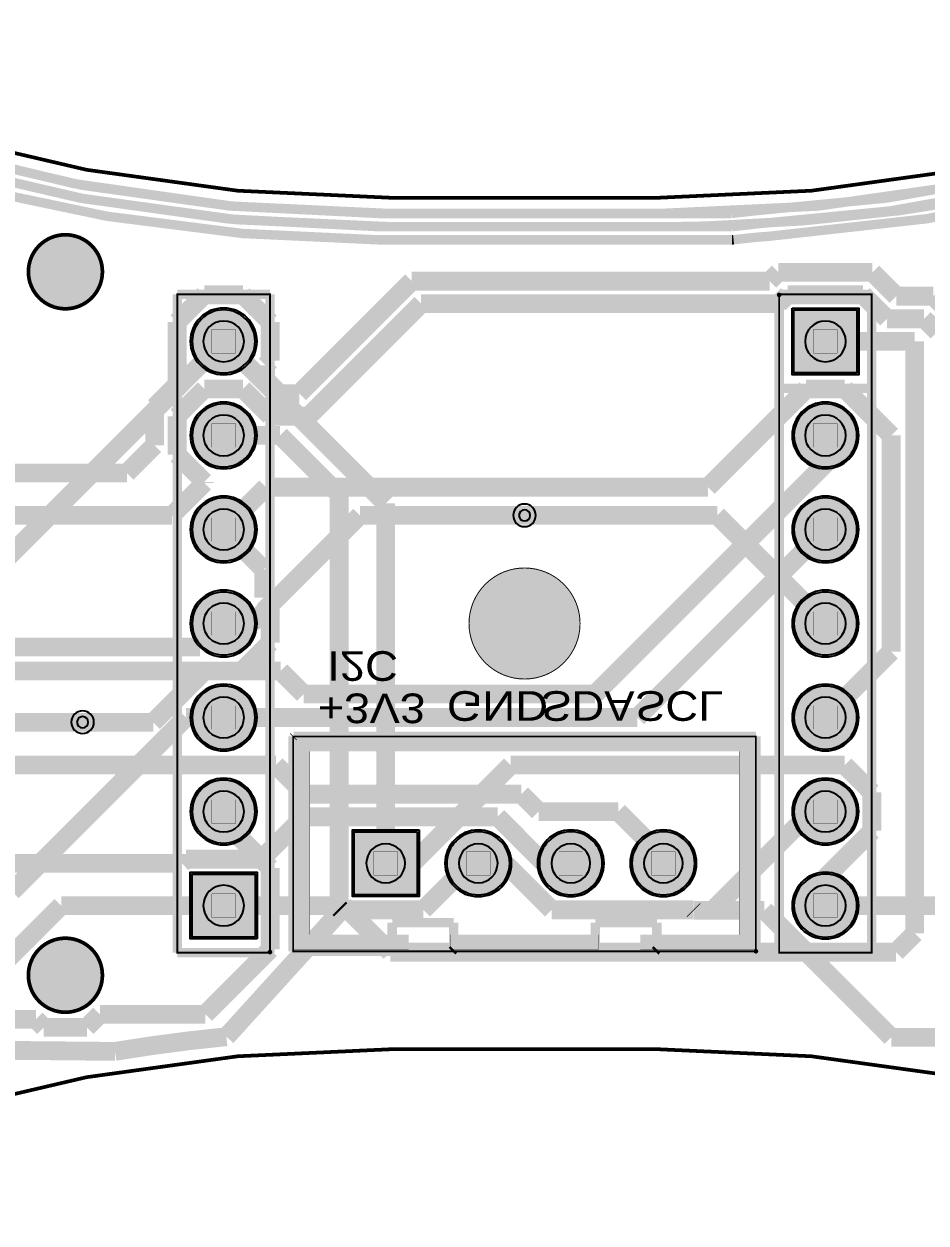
# Model space of a CAD drawing. Header units: millimetres. Extents: x -49.3 to 49.3, y -18 to 21.4.
# Drawn here: x -13.52 to 10.85, y -16.19 to 16.19 of the extents above; entities that cross this region are included whole.
import ezdxf
from ezdxf.enums import TextEntityAlignment as Align

# ---------------------------------------------------------------- set-up
doc = ezdxf.new("R2010")
doc.units = ezdxf.units.MM
doc.header["$MEASUREMENT"] = 0
for name, color, linetype, true_color in [('Board-Outline-Layer', 7, 'Continuous', 0xff00ff), ('Bottom-Layer', 7, 'Continuous', 0x0000ff), ('Bottom-Paste-Mask-Layer', 7, 'Continuous', 0x800000), ('Bottom-Silkscreen-Layer', 7, 'Continuous', 0x66cc33), ('Bottom-Solder-Mask-Layer', 7, 'Continuous', 0xaa00ff), ('Component-Marking-Layer', 7, 'Continuous', 0x66ffcc), ('Component-Shape-Layer', 7, 'Continuous', 0x00cccc), ('Document-Layer', 7, 'Continuous', 0xffffff), ('Hole-Layer', 7, 'Continuous', 0x222222), ('Multi-Layer', 7, 'Continuous', 0xc0c0c0), ('Pin-Soldering-Layer', 7, 'Continuous', 0xcc9999), ('Top-Layer', 7, 'Continuous', 0xff0000), ('Top-Paste-Mask-Layer', 7, 'Continuous', 0x808080), ('Top-Silkscreen-Layer', 7, 'Continuous', 0xffcc00), ('Top-Solder-Mask-Layer', 7, 'Continuous', 0x800080)]:
    doc.layers.add(name, color=color, linetype=linetype, true_color=true_color)
doc.styles.get("Standard").update_dxf_attribs({"font": 'arial.ttf'})

msp = doc.modelspace()

# ---------------------------------------------------------------- hatches: boundary and pattern name
at = {"layer": 'Bottom-Layer'}
for points in [[(-8.978, 7.62, 1), (-7.278, 7.62, 1)], [(7.278, 8.47), (8.978, 8.47), (8.978, 6.77), (7.278, 6.77)], [(-8.978, 5.08, 1), (-7.278, 5.08, 1)], [(7.278, 5.08, 1), (8.978, 5.08, 1)], [(-8.978, 2.54, 1), (-7.278, 2.54, 1)], [(7.278, 2.54, 1), (8.978, 2.54, 1)], [(-8.978, 0, 1), (-7.278, 0, 1)], [(7.278, 0, 1), (8.978, 0, 1)], [(-8.978, -2.54, 1), (-7.278, -2.54, 1)], [(7.278, -2.54, 1), (8.978, -2.54, 1)], [(-8.978, -5.08, 1), (-7.278, -5.08, 1)], [(7.278, -5.08, 1), (8.978, -5.08, 1)], [(-2.9, -5.627), (-2.9, -7.327), (-4.6, -7.327), (-4.6, -5.627)], [(-2.1, -6.477, 1), (-0.4, -6.477, 1)], [(0.4, -6.477, 1), (2.1, -6.477, 1)], [(2.9, -6.477, 1), (4.6, -6.477, 1)], [(-7.278, -8.47), (-8.978, -8.47), (-8.978, -6.77), (-7.278, -6.77)], [(7.278, -7.62, 1), (8.978, -7.62, 1)]]:
    msp.add_hatch(color=256, dxfattribs=at).paths.add_polyline_path(points)
at = {"layer": 'Bottom-Paste-Mask-Layer'}
for points in [[(-8.978, 7.62, 1), (-7.278, 7.62, 1)], [(7.278, 8.47), (8.978, 8.47), (8.978, 6.77), (7.278, 6.77)], [(-8.978, 5.08, 1), (-7.278, 5.08, 1)], [(7.278, 5.08, 1), (8.978, 5.08, 1)], [(-8.978, 2.54, 1), (-7.278, 2.54, 1)], [(7.278, 2.54, 1), (8.978, 2.54, 1)], [(-8.978, 0, 1), (-7.278, 0, 1)], [(7.278, 0, 1), (8.978, 0, 1)], [(-8.978, -2.54, 1), (-7.278, -2.54, 1)], [(7.278, -2.54, 1), (8.978, -2.54, 1)], [(-8.978, -5.08, 1), (-7.278, -5.08, 1)], [(7.278, -5.08, 1), (8.978, -5.08, 1)], [(-2.9, -5.627), (-2.9, -7.327), (-4.6, -7.327), (-4.6, -5.627)], [(-2.1, -6.477, 1), (-0.4, -6.477, 1)], [(0.4, -6.477, 1), (2.1, -6.477, 1)], [(2.9, -6.477, 1), (4.6, -6.477, 1)], [(-7.278, -8.47), (-8.978, -8.47), (-8.978, -6.77), (-7.278, -6.77)], [(7.278, -7.62, 1), (8.978, -7.62, 1)]]:
    msp.add_hatch(color=256, dxfattribs=at).paths.add_polyline_path(points)
at = {"layer": 'Bottom-Solder-Mask-Layer'}
for points in [[(-9.029, 7.62, 1), (-7.227, 7.62, 1)], [(7.227, 8.521), (9.029, 8.521), (9.029, 6.719), (7.227, 6.719)], [(-9.029, 5.08, 1), (-7.227, 5.08, 1)], [(7.227, 5.08, 1), (9.029, 5.08, 1)], [(-9.029, 2.54, 1), (-7.227, 2.54, 1)], [(7.227, 2.54, 1), (9.029, 2.54, 1)], [(-9.029, 0, 1), (-7.227, 0, 1)], [(7.227, 0, 1), (9.029, 0, 1)], [(-9.029, -2.54, 1), (-7.227, -2.54, 1)], [(7.227, -2.54, 1), (9.029, -2.54, 1)], [(-9.029, -5.08, 1), (-7.227, -5.08, 1)], [(7.227, -5.08, 1), (9.029, -5.08, 1)], [(-2.85, -5.577), (-2.85, -7.377), (-4.65, -7.377), (-4.65, -5.577)], [(-2.15, -6.477, 1), (-0.35, -6.477, 1)], [(0.35, -6.477, 1), (2.15, -6.477, 1)], [(2.85, -6.477, 1), (4.65, -6.477, 1)], [(-7.227, -8.521), (-9.029, -8.521), (-9.029, -6.719), (-7.227, -6.719)], [(7.227, -7.62, 1), (9.029, -7.62, 1)]]:
    msp.add_hatch(color=256, dxfattribs=at).paths.add_polyline_path(points)
at = {"layer": 'Component-Marking-Layer'}
for points in [[(6.818, 8.875, 1), (6.938, 8.875, 1)], [(6.818, 8.875, 1), (6.938, 8.875, 1)], [(-6.938, -8.875, 1), (-6.818, -8.875, 1)], [(-6.938, -8.875, 1), (-6.818, -8.875, 1)], [(6.19, -8.852, 1), (6.31, -8.852, 1)], [(6.19, -8.852, 1), (6.31, -8.852, 1)]]:
    msp.add_hatch(color=256, dxfattribs=at).paths.add_polyline_path(points)
at = {"layer": 'Document-Layer'}
for points in [[(6.25, -8.803), (3.129, -8.803), (3.129, -8.403), (5.8, -8.403), (5.8, -3.453), (-5.8, -3.453), (-5.8, -8.403), (-3.131, -8.403), (-3.131, -8.803), (-6.25, -8.803), (-6.25, -3.053), (6.25, -3.053)], [(6.25, -8.803), (3.129, -8.803), (3.129, -8.403), (5.8, -8.403), (5.8, -3.453), (-5.8, -3.453), (-5.8, -8.403), (-3.131, -8.403), (-3.131, -8.803), (-6.25, -8.803), (-6.25, -3.053), (6.25, -3.053)], [(-2, -8.803), (-2, -8.403), (2, -8.403), (2, -8.803)], [(-2, -8.803), (-2, -8.403), (2, -8.403), (2, -8.803)]]:
    msp.add_hatch(color=256, dxfattribs=at).paths.add_polyline_path(points)
at = {"layer": 'Hole-Layer'}
for points in [[(-8.678, 7.62, 1), (-7.578, 7.62, 1)], [(7.578, 7.62, 1), (8.678, 7.62, 1)], [(-8.678, 5.08, 1), (-7.578, 5.08, 1)], [(7.578, 5.08, 1), (8.678, 5.08, 1)], [(-8.678, 2.54, 1), (-7.578, 2.54, 1)], [(7.578, 2.54, 1), (8.678, 2.54, 1)], [(-8.678, 0, 1), (-7.578, 0, 1)], [(7.578, 0, 1), (8.678, 0, 1)], [(-8.678, -2.54, 1), (-7.578, -2.54, 1)], [(7.578, -2.54, 1), (8.678, -2.54, 1)], [(-8.678, -5.08, 1), (-7.578, -5.08, 1)], [(7.578, -5.08, 1), (8.678, -5.08, 1)], [(-4.275, -6.477, 1), (-3.225, -6.477, 1)], [(-1.775, -6.477, 1), (-0.725, -6.477, 1)], [(0.725, -6.477, 1), (1.775, -6.477, 1)], [(3.225, -6.477, 1), (4.275, -6.477, 1)], [(-8.678, -7.62, 1), (-7.578, -7.62, 1)], [(7.578, -7.62, 1), (8.678, -7.62, 1)]]:
    msp.add_hatch(color=256, dxfattribs=at).paths.add_polyline_path(points)
at = {"layer": 'Multi-Layer'}
for points in [[(-13.406, 9.5, 1), (-11.406, 9.5, 1)], [(-8.978, 7.62, 1), (-7.278, 7.62, 1)], [(-8.978, 7.62, 1), (-7.278, 7.62, 1)], [(-8.978, 7.62, 1), (-7.278, 7.62, 1)], [(7.278, 8.47), (8.978, 8.47), (8.978, 6.77), (7.278, 6.77)], [(7.278, 8.47), (8.978, 8.47), (8.978, 6.77), (7.278, 6.77)], [(7.278, 8.47), (8.978, 8.47), (8.978, 6.77), (7.278, 6.77)], [(-8.978, 5.08, 1), (-7.278, 5.08, 1)], [(-8.978, 5.08, 1), (-7.278, 5.08, 1)], [(-8.978, 5.08, 1), (-7.278, 5.08, 1)], [(7.278, 5.08, 1), (8.978, 5.08, 1)], [(7.278, 5.08, 1), (8.978, 5.08, 1)], [(7.278, 5.08, 1), (8.978, 5.08, 1)], [(-8.978, 2.54, 1), (-7.278, 2.54, 1)], [(-8.978, 2.54, 1), (-7.278, 2.54, 1)], [(-8.978, 2.54, 1), (-7.278, 2.54, 1)], [(7.278, 2.54, 1), (8.978, 2.54, 1)], [(7.278, 2.54, 1), (8.978, 2.54, 1)], [(7.278, 2.54, 1), (8.978, 2.54, 1)], [(-1.5, 0, 1), (1.5, 0, 1)], [(-8.978, 0, 1), (-7.278, 0, 1)], [(-8.978, 0, 1), (-7.278, 0, 1)], [(-8.978, 0, 1), (-7.278, 0, 1)], [(7.278, 0, 1), (8.978, 0, 1)], [(7.278, 0, 1), (8.978, 0, 1)], [(7.278, 0, 1), (8.978, 0, 1)], [(-8.978, -2.54, 1), (-7.278, -2.54, 1)], [(-8.978, -2.54, 1), (-7.278, -2.54, 1)], [(-8.978, -2.54, 1), (-7.278, -2.54, 1)], [(7.278, -2.54, 1), (8.978, -2.54, 1)], [(7.278, -2.54, 1), (8.978, -2.54, 1)], [(7.278, -2.54, 1), (8.978, -2.54, 1)], [(-8.978, -5.08, 1), (-7.278, -5.08, 1)], [(-8.978, -5.08, 1), (-7.278, -5.08, 1)], [(-8.978, -5.08, 1), (-7.278, -5.08, 1)], [(7.278, -5.08, 1), (8.978, -5.08, 1)], [(7.278, -5.08, 1), (8.978, -5.08, 1)], [(7.278, -5.08, 1), (8.978, -5.08, 1)], [(-2.9, -5.627), (-2.9, -7.327), (-4.6, -7.327), (-4.6, -5.627)], [(-2.9, -5.627), (-2.9, -7.327), (-4.6, -7.327), (-4.6, -5.627)], [(-2.9, -5.627), (-2.9, -7.327), (-4.6, -7.327), (-4.6, -5.627)], [(-2.1, -6.477, 1), (-0.4, -6.477, 1)], [(-2.1, -6.477, 1), (-0.4, -6.477, 1)], [(-2.1, -6.477, 1), (-0.4, -6.477, 1)], [(0.4, -6.477, 1), (2.1, -6.477, 1)], [(0.4, -6.477, 1), (2.1, -6.477, 1)], [(0.4, -6.477, 1), (2.1, -6.477, 1)], [(2.9, -6.477, 1), (4.6, -6.477, 1)], [(2.9, -6.477, 1), (4.6, -6.477, 1)], [(2.9, -6.477, 1), (4.6, -6.477, 1)], [(-7.278, -8.47), (-8.978, -8.47), (-8.978, -6.77), (-7.278, -6.77)], [(-7.278, -8.47), (-8.978, -8.47), (-8.978, -6.77), (-7.278, -6.77)], [(-7.278, -8.47), (-8.978, -8.47), (-8.978, -6.77), (-7.278, -6.77)], [(7.278, -7.62, 1), (8.978, -7.62, 1)], [(7.278, -7.62, 1), (8.978, -7.62, 1)], [(7.278, -7.62, 1), (8.978, -7.62, 1)], [(-13.406, -9.5, 1), (-11.406, -9.5, 1)]]:
    msp.add_hatch(color=256, dxfattribs=at).paths.add_polyline_path(points)
at = {"layer": 'Pin-Soldering-Layer'}
for points in [[(-8.448, 7.3), (-8.448, 7.94), (-7.808, 7.94), (-7.808, 7.3)], [(-8.448, 7.3), (-8.448, 7.94), (-7.808, 7.94), (-7.808, 7.3)], [(8.448, 7.94), (8.448, 7.3), (7.808, 7.3), (7.808, 7.94)], [(8.448, 7.94), (8.448, 7.3), (7.808, 7.3), (7.808, 7.94)], [(-8.448, 4.76), (-8.448, 5.4), (-7.808, 5.4), (-7.808, 4.76)], [(-8.448, 4.76), (-8.448, 5.4), (-7.808, 5.4), (-7.808, 4.76)], [(8.448, 5.4), (8.448, 4.76), (7.808, 4.76), (7.808, 5.4)], [(8.448, 5.4), (8.448, 4.76), (7.808, 4.76), (7.808, 5.4)], [(-8.448, 2.22), (-8.448, 2.86), (-7.808, 2.86), (-7.808, 2.22)], [(-8.448, 2.22), (-8.448, 2.86), (-7.808, 2.86), (-7.808, 2.22)], [(8.448, 2.86), (8.448, 2.22), (7.808, 2.22), (7.808, 2.86)], [(8.448, 2.86), (8.448, 2.22), (7.808, 2.22), (7.808, 2.86)], [(-8.448, -0.32), (-8.448, 0.32), (-7.808, 0.32), (-7.808, -0.32)], [(-8.448, -0.32), (-8.448, 0.32), (-7.808, 0.32), (-7.808, -0.32)], [(8.448, 0.32), (8.448, -0.32), (7.808, -0.32), (7.808, 0.32)], [(8.448, 0.32), (8.448, -0.32), (7.808, -0.32), (7.808, 0.32)], [(-8.448, -2.86), (-8.448, -2.22), (-7.808, -2.22), (-7.808, -2.86)], [(-8.448, -2.86), (-8.448, -2.22), (-7.808, -2.22), (-7.808, -2.86)], [(8.448, -2.22), (8.448, -2.86), (7.808, -2.86), (7.808, -2.22)], [(8.448, -2.22), (8.448, -2.86), (7.808, -2.86), (7.808, -2.22)], [(-8.448, -5.4), (-8.448, -4.76), (-7.808, -4.76), (-7.808, -5.4)], [(-8.448, -5.4), (-8.448, -4.76), (-7.808, -4.76), (-7.808, -5.4)], [(8.448, -4.76), (8.448, -5.4), (7.808, -5.4), (7.808, -4.76)], [(8.448, -4.76), (8.448, -5.4), (7.808, -5.4), (7.808, -4.76)], [(-3.43, -6.157), (-3.43, -6.797), (-4.07, -6.797), (-4.07, -6.157)], [(-3.43, -6.157), (-3.43, -6.797), (-4.07, -6.797), (-4.07, -6.157)], [(-0.93, -6.157), (-0.93, -6.797), (-1.57, -6.797), (-1.57, -6.157)], [(-0.93, -6.157), (-0.93, -6.797), (-1.57, -6.797), (-1.57, -6.157)], [(1.57, -6.157), (1.57, -6.797), (0.93, -6.797), (0.93, -6.157)], [(1.57, -6.157), (1.57, -6.797), (0.93, -6.797), (0.93, -6.157)], [(4.07, -6.157), (4.07, -6.797), (3.43, -6.797), (3.43, -6.157)], [(4.07, -6.157), (4.07, -6.797), (3.43, -6.797), (3.43, -6.157)], [(-8.448, -7.94), (-8.448, -7.3), (-7.808, -7.3), (-7.808, -7.94)], [(-8.448, -7.94), (-8.448, -7.3), (-7.808, -7.3), (-7.808, -7.94)], [(8.448, -7.3), (8.448, -7.94), (7.808, -7.94), (7.808, -7.3)], [(8.448, -7.3), (8.448, -7.94), (7.808, -7.94), (7.808, -7.3)]]:
    msp.add_hatch(color=256, dxfattribs=at).paths.add_polyline_path(points)
at = {"layer": 'Top-Layer'}
for points in [[(-8.978, 7.62, 1), (-7.278, 7.62, 1)], [(7.278, 8.47), (8.978, 8.47), (8.978, 6.77), (7.278, 6.77)], [(-8.978, 5.08, 1), (-7.278, 5.08, 1)], [(7.278, 5.08, 1), (8.978, 5.08, 1)], [(-8.978, 2.54, 1), (-7.278, 2.54, 1)], [(7.278, 2.54, 1), (8.978, 2.54, 1)], [(-8.978, 0, 1), (-7.278, 0, 1)], [(7.278, 0, 1), (8.978, 0, 1)], [(-8.978, -2.54, 1), (-7.278, -2.54, 1)], [(7.278, -2.54, 1), (8.978, -2.54, 1)], [(-8.978, -5.08, 1), (-7.278, -5.08, 1)], [(7.278, -5.08, 1), (8.978, -5.08, 1)], [(-2.9, -5.627), (-2.9, -7.327), (-4.6, -7.327), (-4.6, -5.627)], [(-2.1, -6.477, 1), (-0.4, -6.477, 1)], [(0.4, -6.477, 1), (2.1, -6.477, 1)], [(2.9, -6.477, 1), (4.6, -6.477, 1)], [(-7.278, -8.47), (-8.978, -8.47), (-8.978, -6.77), (-7.278, -6.77)], [(7.278, -7.62, 1), (8.978, -7.62, 1)]]:
    msp.add_hatch(color=256, dxfattribs=at).paths.add_polyline_path(points)
at = {"layer": 'Top-Paste-Mask-Layer'}
for points in [[(-8.978, 7.62, 1), (-7.278, 7.62, 1)], [(7.278, 8.47), (8.978, 8.47), (8.978, 6.77), (7.278, 6.77)], [(-8.978, 5.08, 1), (-7.278, 5.08, 1)], [(7.278, 5.08, 1), (8.978, 5.08, 1)], [(-8.978, 2.54, 1), (-7.278, 2.54, 1)], [(7.278, 2.54, 1), (8.978, 2.54, 1)], [(-8.978, 0, 1), (-7.278, 0, 1)], [(7.278, 0, 1), (8.978, 0, 1)], [(-8.978, -2.54, 1), (-7.278, -2.54, 1)], [(7.278, -2.54, 1), (8.978, -2.54, 1)], [(-8.978, -5.08, 1), (-7.278, -5.08, 1)], [(7.278, -5.08, 1), (8.978, -5.08, 1)], [(-2.9, -5.627), (-2.9, -7.327), (-4.6, -7.327), (-4.6, -5.627)], [(-2.1, -6.477, 1), (-0.4, -6.477, 1)], [(0.4, -6.477, 1), (2.1, -6.477, 1)], [(2.9, -6.477, 1), (4.6, -6.477, 1)], [(-7.278, -8.47), (-8.978, -8.47), (-8.978, -6.77), (-7.278, -6.77)], [(7.278, -7.62, 1), (8.978, -7.62, 1)]]:
    msp.add_hatch(color=256, dxfattribs=at).paths.add_polyline_path(points)
at = {"layer": 'Top-Solder-Mask-Layer'}
for points in [[(-9.029, 7.62, 1), (-7.227, 7.62, 1)], [(7.227, 8.521), (9.029, 8.521), (9.029, 6.719), (7.227, 6.719)], [(-9.029, 5.08, 1), (-7.227, 5.08, 1)], [(7.227, 5.08, 1), (9.029, 5.08, 1)], [(-9.029, 2.54, 1), (-7.227, 2.54, 1)], [(7.227, 2.54, 1), (9.029, 2.54, 1)], [(-9.029, 0, 1), (-7.227, 0, 1)], [(7.227, 0, 1), (9.029, 0, 1)], [(-9.029, -2.54, 1), (-7.227, -2.54, 1)], [(7.227, -2.54, 1), (9.029, -2.54, 1)], [(-9.029, -5.08, 1), (-7.227, -5.08, 1)], [(7.227, -5.08, 1), (9.029, -5.08, 1)], [(-2.85, -5.577), (-2.85, -7.377), (-4.65, -7.377), (-4.65, -5.577)], [(-2.15, -6.477, 1), (-0.35, -6.477, 1)], [(0.35, -6.477, 1), (2.15, -6.477, 1)], [(2.85, -6.477, 1), (4.65, -6.477, 1)], [(-7.227, -8.521), (-9.029, -8.521), (-9.029, -6.719), (-7.227, -6.719)], [(7.227, -7.62, 1), (9.029, -7.62, 1)]]:
    msp.add_hatch(color=256, dxfattribs=at).paths.add_polyline_path(points)

# ---------------------------------------------------------------- linework, layer by layer
at = {"layer": 'Board-Outline-Layer', "const_width": 0.1}
for points in [[(-23.537, 16.143, 0.115), (-3.629, 11.5)], [(3.63, 11.5, 0.115), (23.538, 16.143)], [(-3.629, -11.5, 0.115), (-23.537, -16.143)], [(23.538, -16.143, 0.115), (3.63, -11.5)]]:
    msp.add_lwpolyline(points, format="xyb", dxfattribs=at)
for points in [[(-3.629, 11.5), (3.63, 11.5)], [(-3.629, -11.5), (3.63, -11.5)]]:
    msp.add_lwpolyline(points, dxfattribs=at)
at = {"layer": 'Bottom-Layer', "const_width": 0.254}
for points in [[(-20.392, 14.279, 0.095), (-3.629, 11.073)], [(3.63, 11.073, 0.095), (20.393, 14.279)], [(-19.927, 13.716, 0.091), (-3.629, 10.717)], [(4.973, 10.737, 0.038), (12.7, 11.557)], [(3.63, 10.717, 0.007), (4.973, 10.737)]]:
    msp.add_lwpolyline(points, format="xyb", dxfattribs=at)
at = {"layer": 'Bottom-Layer'}
for points, const_width in [([(-3.629, 11.073), (3.63, 11.073)], 0.254), ([(-3.629, 10.717), (3.63, 10.717)], 0.254), ([(6.619, 9.248), (6.857, 9.486)], 0.508), ([(6.857, 9.486), (9.399, 9.486)], 0.508), ([(9.399, 9.486), (10.045, 8.84)], 0.508), ([(-6.084, 6.21), (-3.046, 9.248)], 0.508), ([(-3.046, 9.248), (6.619, 9.248)], 0.508), ([(-9.384, 8.14), (-8.648, 8.876)], 0.508), ([(-8.648, 8.876), (-7.608, 8.876)], 0.508), ([(-7.608, 8.876), (-6.872, 8.14)], 0.508), ([(6.872, 8.638), (7.11, 8.876)], 0.508), ([(7.11, 8.876), (9.146, 8.876)], 0.508), ([(9.146, 8.876), (9.792, 8.23)], 0.508), ([(10.045, 8.84), (11.046, 8.84)], 0.508), ([(11.046, 8.84), (11.761, 8.125)], 0.508), ([(-5.832, 5.6), (-2.794, 8.638)], 0.508), ([(-2.794, 8.638), (6.872, 8.638)], 0.508), ([(9.792, 8.23), (10.794, 8.23)], 0.508), ([(10.794, 8.23), (11.151, 7.873)], 0.508), ([(-9.384, 6.463), (-9.384, 8.14)], 0.508), ([(-6.872, 8.14), (-6.872, 7.1)], 0.508), ([(10.541, 7.62), (8.128, 7.62)], 0.508), ([(10.541, -8.368), (10.541, 7.62)], 0.508), ([(-6.872, 7.1), (-6.998, 6.974)], 0.508), ([(-6.998, 6.974), (-6.998, 6.589)], 0.508), ([(-6.998, 6.589), (-6.619, 6.21)], 0.508), ([(-9.994, 5.853), (-9.384, 6.463)], 0.508), ([(-9.384, 5.6), (-8.648, 6.336)], 0.508), ([(-8.648, 6.336), (-7.608, 6.336)], 0.508), ([(-7.608, 6.336), (-6.872, 5.6)], 0.508), ([(7.608, 6.336), (4.955, 3.683)], 0.508), ([(8.648, 6.336), (7.608, 6.336)], 0.508), ([(9.906, 5.078), (8.648, 6.336)], 0.508), ([(-6.619, 6.21), (-6.084, 6.21)], 0.508), ([(-9.994, 4.812), (-9.994, 5.853)], 0.508), ([(-9.384, 4.56), (-9.384, 5.6)], 0.508), ([(-6.872, 5.6), (-5.832, 5.6)], 0.508), ([(8.128, 5.08), (8.128, 4.316)], 0.508), ([(9.906, -0.762), (9.906, 5.078)], 0.508), ([(-10.742, 4.064), (-9.994, 4.812)], 0.508), ([(-8.648, 3.824), (-9.384, 4.56)], 0.508), ([(8.128, 4.316), (1.906, -1.906)], 0.508), ([(-17.907, 4.064), (-10.742, 4.064)], 0.508), ([(-9.523, 2.921), (-8.648, 3.796)], 0.508), ([(-8.648, 3.796), (-8.648, 3.824)], 0.508), ([(-6.985, 3.683), (-8.128, 2.54)], 0.508), ([(4.955, 3.683), (-6.985, 3.683)], 0.508), ([(-17.907, 2.921), (-9.523, 2.921)], 0.508), ([(-7.366, 0), (-4.445, 2.921)], 0.508), ([(-4.445, 2.921), (0, 2.921)], 0.508), ([(3.048, -2.54), (8.128, 2.54)], 0.508), ([(-8.128, 0), (-7.366, 0)], 0.508), ([(8.128, -2.54), (9.906, -0.762)], 0.508), ([(-10.031, -2.667), (-8.648, -1.284)], 0.508), ([(-6.59, -1.284), (-8.648, -1.284)], 0.508), ([(-5.968, -1.906), (-6.59, -1.284)], 0.508), ([(1.906, -1.906), (-5.968, -1.906)], 0.508), ([(-11.938, -2.667), (-10.031, -2.667)], 0.508), ([(-8.128, -2.54), (3.048, -2.54)], 0.508), ([(-16.115, -3.824), (-6.717, -3.824)], 0.508), ([(-6.717, -3.824), (-5.93, -4.611)], 0.508), ([(-5.93, -4.611), (-0.088, -4.611)], 0.508), ([(-0.088, -4.611), (0.381, -5.08)], 0.508), ([(0.381, -5.08), (2.53, -5.08)], 0.508), ([(2.53, -5.08), (3.75, -6.301)], 0.508), ([(-7.11, -6.364), (-5.967, -5.221)], 0.508), ([(-5.967, -5.221), (-0.73, -5.221)], 0.508), ([(-0.73, -5.221), (0.526, -6.477)], 0.508), ([(-9.259, -6.477), (-9.146, -6.364)], 0.508), ([(-9.146, -6.364), (-7.11, -6.364)], 0.508), ([(3.75, -6.301), (3.75, -6.477)], 0.508), ([(-14.732, -6.477), (-9.259, -6.477)], 0.508), ([(0.526, -6.477), (1.25, -6.477)], 0.508), ([(-8.128, -7.62), (-4.881, -7.62)], 0.508), ([(-4.881, -7.62), (-3.625, -8.876)], 0.508), ([(10.033, -8.876), (10.541, -8.368)], 0.508), ([(-3.625, -8.876), (10.033, -8.876)], 0.508)]:
    msp.add_lwpolyline(points, dxfattribs=dict(at, const_width=const_width))
for points in [[(-8.978, 7.62, 1), (-7.278, 7.62, 1)], [(-2.1, -6.477, 1), (-0.4, -6.477, 1)], [(2.9, -6.477, 1), (4.6, -6.477, 1)]]:
    msp.add_lwpolyline(points, format="xyb", close=True, dxfattribs=at)
for points in [[(7.278, 8.47), (8.978, 8.47), (8.978, 6.77), (7.278, 6.77)], [(-2.9, -5.627), (-2.9, -7.327), (-4.6, -7.327), (-4.6, -5.627)], [(-7.278, -8.47), (-8.978, -8.47), (-8.978, -6.77), (-7.278, -6.77)]]:
    msp.add_lwpolyline(points, close=True, dxfattribs=at)
for points in [[(-8.978, 5.08, 1), (-7.278, 5.08), (-7.278, 5.08, 1), (-8.978, 5.08)], [(7.278, 5.08, 1), (8.978, 5.08), (8.978, 5.08, 1), (7.278, 5.08)], [(-8.978, 2.54, 1), (-7.278, 2.54), (-7.278, 2.54, 1), (-8.978, 2.54)], [(7.278, 2.54, 1), (8.978, 2.54), (8.978, 2.54, 1), (7.278, 2.54)], [(-8.978, 0, 1), (-7.278, 0), (-7.278, 0, 1), (-8.978, 0)], [(7.278, 0, 1), (8.978, 0), (8.978, 0, 1), (7.278, 0)], [(-8.978, -2.54, 1), (-7.278, -2.54), (-7.278, -2.54, 1), (-8.978, -2.54)], [(7.278, -2.54, 1), (8.978, -2.54), (8.978, -2.54, 1), (7.278, -2.54)], [(-8.978, -5.08, 1), (-7.278, -5.08), (-7.278, -5.08, 1), (-8.978, -5.08)], [(7.278, -5.08, 1), (8.978, -5.08), (8.978, -5.08, 1), (7.278, -5.08)], [(0.4, -6.477, 1), (2.1, -6.477), (2.1, -6.477, 1), (0.4, -6.477)], [(7.278, -7.62, 1), (8.978, -7.62), (8.978, -7.62, 1), (7.278, -7.62)]]:
    msp.add_lwpolyline(points, format="xyb", dxfattribs=at)
at = {"layer": 'Bottom-Paste-Mask-Layer'}
for points in [[(-8.978, 7.62, 1), (-7.278, 7.62, 1)], [(-2.1, -6.477, 1), (-0.4, -6.477, 1)], [(2.9, -6.477, 1), (4.6, -6.477, 1)]]:
    msp.add_lwpolyline(points, format="xyb", close=True, dxfattribs=at)
for points in [[(7.278, 8.47), (8.978, 8.47), (8.978, 6.77), (7.278, 6.77)], [(-2.9, -5.627), (-2.9, -7.327), (-4.6, -7.327), (-4.6, -5.627)], [(-7.278, -8.47), (-8.978, -8.47), (-8.978, -6.77), (-7.278, -6.77)]]:
    msp.add_lwpolyline(points, close=True, dxfattribs=at)
for points in [[(-8.978, 5.08, 1), (-7.278, 5.08), (-7.278, 5.08, 1), (-8.978, 5.08)], [(7.278, 5.08, 1), (8.978, 5.08), (8.978, 5.08, 1), (7.278, 5.08)], [(-8.978, 2.54, 1), (-7.278, 2.54), (-7.278, 2.54, 1), (-8.978, 2.54)], [(7.278, 2.54, 1), (8.978, 2.54), (8.978, 2.54, 1), (7.278, 2.54)], [(-8.978, 0, 1), (-7.278, 0), (-7.278, 0, 1), (-8.978, 0)], [(7.278, 0, 1), (8.978, 0), (8.978, 0, 1), (7.278, 0)], [(-8.978, -2.54, 1), (-7.278, -2.54), (-7.278, -2.54, 1), (-8.978, -2.54)], [(7.278, -2.54, 1), (8.978, -2.54), (8.978, -2.54, 1), (7.278, -2.54)], [(-8.978, -5.08, 1), (-7.278, -5.08), (-7.278, -5.08, 1), (-8.978, -5.08)], [(7.278, -5.08, 1), (8.978, -5.08), (8.978, -5.08, 1), (7.278, -5.08)], [(0.4, -6.477, 1), (2.1, -6.477), (2.1, -6.477, 1), (0.4, -6.477)], [(7.278, -7.62, 1), (8.978, -7.62), (8.978, -7.62, 1), (7.278, -7.62)]]:
    msp.add_lwpolyline(points, format="xyb", dxfattribs=at)
at = {"layer": 'Bottom-Silkscreen-Layer', "const_width": 0.254}
for points in [[(-6.25, -3.052), (-6.25, -8.852)], [(-6.24, -3.052), (-6.25, -3.062)], [(-6.25, -3.052), (-6.25, -8.852)], [(-6.24, -3.052), (-6.25, -3.062)], [(6.25, -3.052), (-6.24, -3.052)], [(6.25, -3.052), (-6.24, -3.052)], [(6.25, -8.852), (6.25, -3.052)], [(6.25, -8.852), (6.25, -3.052)], [(-3.575, -8.852), (-3.575, -8.077)], [(-3.575, -8.077), (-1.912, -8.077)], [(-3.575, -8.852), (-3.575, -8.077)], [(-3.575, -8.077), (-1.912, -8.077)], [(-1.912, -8.077), (-1.912, -8.804)], [(-1.912, -8.077), (-1.912, -8.804)], [(1.912, -8.852), (1.912, -8.077)], [(1.912, -8.077), (3.575, -8.077)], [(1.912, -8.852), (1.912, -8.077)], [(1.912, -8.077), (3.575, -8.077)], [(3.575, -8.077), (3.575, -8.804)], [(3.575, -8.077), (3.575, -8.804)], [(-6.25, -8.852), (6.25, -8.852)], [(-6.25, -8.852), (6.25, -8.852)], [(-1.912, -8.804), (-1.96, -8.852)], [(-1.912, -8.804), (-1.96, -8.852)], [(3.575, -8.804), (3.528, -8.852)], [(3.575, -8.804), (3.528, -8.852)]]:
    msp.add_lwpolyline(points, dxfattribs=at)
at = {"layer": 'Bottom-Solder-Mask-Layer'}
msp.add_lwpolyline([(-9.029, 7.62, 1), (-7.227, 7.62), (-7.227, 7.62, 1), (-9.029, 7.62)], format="xyb", dxfattribs=at)
for points in [[(7.227, 8.521), (9.029, 8.521), (9.029, 6.719), (7.227, 6.719)], [(-2.85, -5.577), (-2.85, -7.377), (-4.65, -7.377), (-4.65, -5.577)], [(-7.227, -8.521), (-9.029, -8.521), (-9.029, -6.719), (-7.227, -6.719)]]:
    msp.add_lwpolyline(points, close=True, dxfattribs=at)
for points in [[(-9.029, 5.08, 1), (-7.227, 5.08, 1)], [(7.227, 5.08, 1), (9.029, 5.08, 1)], [(-9.029, 2.54, 1), (-7.227, 2.54, 1)], [(7.227, 2.54, 1), (9.029, 2.54, 1)], [(-9.029, 0, 1), (-7.227, 0, 1)], [(7.227, 0, 1), (9.029, 0, 1)], [(-9.029, -2.54, 1), (-7.227, -2.54, 1)], [(7.227, -2.54, 1), (9.029, -2.54, 1)], [(-9.029, -5.08, 1), (-7.227, -5.08, 1)], [(7.227, -5.08, 1), (9.029, -5.08, 1)], [(-2.15, -6.477, 1), (-0.35, -6.477, 1)], [(0.35, -6.477, 1), (2.15, -6.477, 1)], [(2.85, -6.477, 1), (4.65, -6.477, 1)], [(7.227, -7.62, 1), (9.029, -7.62, 1)]]:
    msp.add_lwpolyline(points, format="xyb", close=True, dxfattribs=at)
at = {"layer": 'Component-Marking-Layer', "const_width": 0.00508}
for points in [[(6.818, 8.875, 1), (6.938, 8.875, 1)], [(6.818, 8.875, 1), (6.938, 8.875, 1)], [(-6.938, -8.875, 1), (-6.818, -8.875, 1)], [(-6.938, -8.875, 1), (-6.818, -8.875, 1)], [(6.19, -8.852, 1), (6.31, -8.852, 1)], [(6.19, -8.852, 1), (6.31, -8.852, 1)]]:
    msp.add_lwpolyline(points, format="xyb", close=True, dxfattribs=at)
at = {"layer": 'Component-Shape-Layer', "const_width": 0.0508}
for points in [[(-9.378, 8.89), (-6.878, 8.89), (-6.878, -8.89), (-9.378, -8.89)], [(-9.378, 8.89), (-6.878, 8.89), (-6.878, -8.89), (-9.378, -8.89)], [(9.378, -8.89), (6.878, -8.89), (6.878, 8.89), (9.378, 8.89)], [(9.378, -8.89), (6.878, -8.89), (6.878, 8.89), (9.378, 8.89)], [(6.25, -8.852), (-6.25, -8.852), (-6.25, -3.052), (6.25, -3.052)], [(6.25, -8.852), (-6.25, -8.852), (-6.25, -3.052), (6.25, -3.052)]]:
    msp.add_lwpolyline(points, close=True, dxfattribs=at)
at = {"layer": 'Document-Layer', "const_width": 0.1}
for points in [[(-13.403, 9.5, 1), (-11.403, 9.5, 1)], [(-13.403, -9.5, 1), (-11.403, -9.5, 1)]]:
    msp.add_lwpolyline(points, format="xyb", close=True, dxfattribs=at)
at = {"layer": 'Document-Layer', "const_width": 0.00508}
for points in [[(6.25, -8.803), (3.129, -8.803), (3.129, -8.403), (5.8, -8.403), (5.8, -3.453), (-5.8, -3.453), (-5.8, -8.403), (-3.131, -8.403), (-3.131, -8.803), (-6.25, -8.803), (-6.25, -3.053), (6.25, -3.053)], [(6.25, -8.803), (3.129, -8.803), (3.129, -8.403), (5.8, -8.403), (5.8, -3.453), (-5.8, -3.453), (-5.8, -8.403), (-3.131, -8.403), (-3.131, -8.803), (-6.25, -8.803), (-6.25, -3.053), (6.25, -3.053)], [(-2, -8.803), (-2, -8.403), (2, -8.403), (2, -8.803)], [(-2, -8.803), (-2, -8.403), (2, -8.403), (2, -8.803)]]:
    msp.add_lwpolyline(points, close=True, dxfattribs=at)
at = {"layer": 'Hole-Layer'}
for points in [[(-8.678, 7.62, 1), (-7.578, 7.62, 1)], [(7.578, 7.62, 1), (8.678, 7.62, 1)], [(-0.152, 2.921, 1), (0.152, 2.921, 1)], [(-4.275, -6.477, 1), (-3.225, -6.477, 1)], [(0.725, -6.477, 1), (1.775, -6.477, 1)]]:
    msp.add_lwpolyline(points, format="xyb", close=True, dxfattribs=at)
for points in [[(-8.678, 5.08, 1), (-7.578, 5.08), (-7.578, 5.08, 1), (-8.678, 5.08)], [(7.578, 5.08, 1), (8.678, 5.08), (8.678, 5.08, 1), (7.578, 5.08)], [(-8.678, 2.54, 1), (-7.578, 2.54), (-7.578, 2.54, 1), (-8.678, 2.54)], [(7.578, 2.54, 1), (8.678, 2.54), (8.678, 2.54, 1), (7.578, 2.54)], [(-8.678, 0, 1), (-7.578, 0), (-7.578, 0, 1), (-8.678, 0)], [(7.578, 0, 1), (8.678, 0), (8.678, 0, 1), (7.578, 0)], [(-8.678, -2.54, 1), (-7.578, -2.54), (-7.578, -2.54, 1), (-8.678, -2.54)], [(7.578, -2.54, 1), (8.678, -2.54), (8.678, -2.54, 1), (7.578, -2.54)], [(-12.091, -2.667, 1), (-11.786, -2.667), (-11.786, -2.667, 1), (-12.091, -2.667)], [(-8.678, -5.08, 1), (-7.578, -5.08), (-7.578, -5.08, 1), (-8.678, -5.08)], [(7.578, -5.08, 1), (8.678, -5.08), (8.678, -5.08, 1), (7.578, -5.08)], [(-1.775, -6.477, 1), (-0.725, -6.477), (-0.725, -6.477, 1), (-1.775, -6.477)], [(3.225, -6.477, 1), (4.275, -6.477), (4.275, -6.477, 1), (3.225, -6.477)], [(-8.678, -7.62, 1), (-7.578, -7.62), (-7.578, -7.62, 1), (-8.678, -7.62)], [(7.578, -7.62, 1), (8.678, -7.62), (8.678, -7.62, 1), (7.578, -7.62)]]:
    msp.add_lwpolyline(points, format="xyb", dxfattribs=at)
at = {"layer": 'Multi-Layer', "const_width": 0.0254}
for points in [[(-13.406, 9.5, 1), (-11.406, 9.5, 1)], [(-1.5, 0, 1), (1.5, 0, 1)], [(-13.406, -9.5, 1), (-11.406, -9.5, 1)]]:
    msp.add_lwpolyline(points, format="xyb", close=True, dxfattribs=at)
at = {"layer": 'Multi-Layer'}
for points in [[(-8.978, 7.62, 1), (-7.278, 7.62, 1)], [(-8.978, 7.62, 1), (-7.278, 7.62, 1)], [(-8.978, 7.62, 1), (-7.278, 7.62, 1)], [(-0.305, 2.921, 1), (0.305, 2.921, 1)], [(-2.1, -6.477, 1), (-0.4, -6.477, 1)], [(-2.1, -6.477, 1), (-0.4, -6.477, 1)], [(-2.1, -6.477, 1), (-0.4, -6.477, 1)], [(2.9, -6.477, 1), (4.6, -6.477, 1)], [(2.9, -6.477, 1), (4.6, -6.477, 1)], [(2.9, -6.477, 1), (4.6, -6.477, 1)]]:
    msp.add_lwpolyline(points, format="xyb", close=True, dxfattribs=at)
for points in [[(7.278, 8.47), (8.978, 8.47), (8.978, 6.77), (7.278, 6.77)], [(7.278, 8.47), (8.978, 8.47), (8.978, 6.77), (7.278, 6.77)], [(7.278, 8.47), (8.978, 8.47), (8.978, 6.77), (7.278, 6.77)], [(-2.9, -5.627), (-2.9, -7.327), (-4.6, -7.327), (-4.6, -5.627)], [(-2.9, -5.627), (-2.9, -7.327), (-4.6, -7.327), (-4.6, -5.627)], [(-2.9, -5.627), (-2.9, -7.327), (-4.6, -7.327), (-4.6, -5.627)], [(-7.278, -8.47), (-8.978, -8.47), (-8.978, -6.77), (-7.278, -6.77)], [(-7.278, -8.47), (-8.978, -8.47), (-8.978, -6.77), (-7.278, -6.77)], [(-7.278, -8.47), (-8.978, -8.47), (-8.978, -6.77), (-7.278, -6.77)]]:
    msp.add_lwpolyline(points, close=True, dxfattribs=at)
for points in [[(-8.978, 5.08, 1), (-7.278, 5.08), (-7.278, 5.08, 1), (-8.978, 5.08)], [(-8.978, 5.08, 1), (-7.278, 5.08), (-7.278, 5.08, 1), (-8.978, 5.08)], [(-8.978, 5.08, 1), (-7.278, 5.08), (-7.278, 5.08, 1), (-8.978, 5.08)], [(7.278, 5.08, 1), (8.978, 5.08), (8.978, 5.08, 1), (7.278, 5.08)], [(7.278, 5.08, 1), (8.978, 5.08), (8.978, 5.08, 1), (7.278, 5.08)], [(7.278, 5.08, 1), (8.978, 5.08), (8.978, 5.08, 1), (7.278, 5.08)], [(-8.978, 2.54, 1), (-7.278, 2.54), (-7.278, 2.54, 1), (-8.978, 2.54)], [(-8.978, 2.54, 1), (-7.278, 2.54), (-7.278, 2.54, 1), (-8.978, 2.54)], [(-8.978, 2.54, 1), (-7.278, 2.54), (-7.278, 2.54, 1), (-8.978, 2.54)], [(7.278, 2.54, 1), (8.978, 2.54), (8.978, 2.54, 1), (7.278, 2.54)], [(7.278, 2.54, 1), (8.978, 2.54), (8.978, 2.54, 1), (7.278, 2.54)], [(7.278, 2.54, 1), (8.978, 2.54), (8.978, 2.54, 1), (7.278, 2.54)], [(-8.978, 0, 1), (-7.278, 0), (-7.278, 0, 1), (-8.978, 0)], [(-8.978, 0, 1), (-7.278, 0), (-7.278, 0, 1), (-8.978, 0)], [(-8.978, 0, 1), (-7.278, 0), (-7.278, 0, 1), (-8.978, 0)], [(7.278, 0, 1), (8.978, 0), (8.978, 0, 1), (7.278, 0)], [(7.278, 0, 1), (8.978, 0), (8.978, 0, 1), (7.278, 0)], [(7.278, 0, 1), (8.978, 0), (8.978, 0, 1), (7.278, 0)], [(-8.978, -2.54, 1), (-7.278, -2.54), (-7.278, -2.54, 1), (-8.978, -2.54)], [(-8.978, -2.54, 1), (-7.278, -2.54), (-7.278, -2.54, 1), (-8.978, -2.54)], [(-8.978, -2.54, 1), (-7.278, -2.54), (-7.278, -2.54, 1), (-8.978, -2.54)], [(7.278, -2.54, 1), (8.978, -2.54), (8.978, -2.54, 1), (7.278, -2.54)], [(7.278, -2.54, 1), (8.978, -2.54), (8.978, -2.54, 1), (7.278, -2.54)], [(7.278, -2.54, 1), (8.978, -2.54), (8.978, -2.54, 1), (7.278, -2.54)], [(-12.243, -2.667, 1), (-11.633, -2.667), (-11.633, -2.667, 1), (-12.243, -2.667)], [(-8.978, -5.08, 1), (-7.278, -5.08), (-7.278, -5.08, 1), (-8.978, -5.08)], [(-8.978, -5.08, 1), (-7.278, -5.08), (-7.278, -5.08, 1), (-8.978, -5.08)], [(-8.978, -5.08, 1), (-7.278, -5.08), (-7.278, -5.08, 1), (-8.978, -5.08)], [(7.278, -5.08, 1), (8.978, -5.08), (8.978, -5.08, 1), (7.278, -5.08)], [(7.278, -5.08, 1), (8.978, -5.08), (8.978, -5.08, 1), (7.278, -5.08)], [(7.278, -5.08, 1), (8.978, -5.08), (8.978, -5.08, 1), (7.278, -5.08)], [(0.4, -6.477, 1), (2.1, -6.477), (2.1, -6.477, 1), (0.4, -6.477)], [(0.4, -6.477, 1), (2.1, -6.477), (2.1, -6.477, 1), (0.4, -6.477)], [(0.4, -6.477, 1), (2.1, -6.477), (2.1, -6.477, 1), (0.4, -6.477)], [(7.278, -7.62, 1), (8.978, -7.62), (8.978, -7.62, 1), (7.278, -7.62)], [(7.278, -7.62, 1), (8.978, -7.62), (8.978, -7.62, 1), (7.278, -7.62)], [(7.278, -7.62, 1), (8.978, -7.62), (8.978, -7.62, 1), (7.278, -7.62)]]:
    msp.add_lwpolyline(points, format="xyb", dxfattribs=at)
at = {"layer": 'Pin-Soldering-Layer', "const_width": 0.00508}
for points in [[(-8.448, 7.3), (-8.448, 7.94), (-7.808, 7.94), (-7.808, 7.3)], [(-8.448, 7.3), (-8.448, 7.94), (-7.808, 7.94), (-7.808, 7.3)], [(8.448, 7.94), (8.448, 7.3), (7.808, 7.3), (7.808, 7.94)], [(8.448, 7.94), (8.448, 7.3), (7.808, 7.3), (7.808, 7.94)], [(-8.448, 4.76), (-8.448, 5.4), (-7.808, 5.4), (-7.808, 4.76)], [(-8.448, 4.76), (-8.448, 5.4), (-7.808, 5.4), (-7.808, 4.76)], [(8.448, 5.4), (8.448, 4.76), (7.808, 4.76), (7.808, 5.4)], [(8.448, 5.4), (8.448, 4.76), (7.808, 4.76), (7.808, 5.4)], [(-8.448, 2.22), (-8.448, 2.86), (-7.808, 2.86), (-7.808, 2.22)], [(-8.448, 2.22), (-8.448, 2.86), (-7.808, 2.86), (-7.808, 2.22)], [(8.448, 2.86), (8.448, 2.22), (7.808, 2.22), (7.808, 2.86)], [(8.448, 2.86), (8.448, 2.22), (7.808, 2.22), (7.808, 2.86)], [(-8.448, -0.32), (-8.448, 0.32), (-7.808, 0.32), (-7.808, -0.32)], [(-8.448, -0.32), (-8.448, 0.32), (-7.808, 0.32), (-7.808, -0.32)], [(8.448, 0.32), (8.448, -0.32), (7.808, -0.32), (7.808, 0.32)], [(8.448, 0.32), (8.448, -0.32), (7.808, -0.32), (7.808, 0.32)], [(-8.448, -2.86), (-8.448, -2.22), (-7.808, -2.22), (-7.808, -2.86)], [(-8.448, -2.86), (-8.448, -2.22), (-7.808, -2.22), (-7.808, -2.86)], [(8.448, -2.22), (8.448, -2.86), (7.808, -2.86), (7.808, -2.22)], [(8.448, -2.22), (8.448, -2.86), (7.808, -2.86), (7.808, -2.22)], [(-8.448, -5.4), (-8.448, -4.76), (-7.808, -4.76), (-7.808, -5.4)], [(-8.448, -5.4), (-8.448, -4.76), (-7.808, -4.76), (-7.808, -5.4)], [(8.448, -4.76), (8.448, -5.4), (7.808, -5.4), (7.808, -4.76)], [(8.448, -4.76), (8.448, -5.4), (7.808, -5.4), (7.808, -4.76)], [(-3.43, -6.157), (-3.43, -6.797), (-4.07, -6.797), (-4.07, -6.157)], [(-3.43, -6.157), (-3.43, -6.797), (-4.07, -6.797), (-4.07, -6.157)], [(-0.93, -6.157), (-0.93, -6.797), (-1.57, -6.797), (-1.57, -6.157)], [(-0.93, -6.157), (-0.93, -6.797), (-1.57, -6.797), (-1.57, -6.157)], [(1.57, -6.157), (1.57, -6.797), (0.93, -6.797), (0.93, -6.157)], [(1.57, -6.157), (1.57, -6.797), (0.93, -6.797), (0.93, -6.157)], [(4.07, -6.157), (4.07, -6.797), (3.43, -6.797), (3.43, -6.157)], [(4.07, -6.157), (4.07, -6.797), (3.43, -6.797), (3.43, -6.157)], [(-8.448, -7.94), (-8.448, -7.3), (-7.808, -7.3), (-7.808, -7.94)], [(-8.448, -7.94), (-8.448, -7.3), (-7.808, -7.3), (-7.808, -7.94)], [(8.448, -7.3), (8.448, -7.94), (7.808, -7.94), (7.808, -7.3)], [(8.448, -7.3), (8.448, -7.94), (7.808, -7.94), (7.808, -7.3)]]:
    msp.add_lwpolyline(points, close=True, dxfattribs=at)
at = {"layer": 'Top-Layer'}
for points, const_width in [([(-23.428, 15.615, 0.112), (-3.939, 11.074)], 0.254), ([(6.239, 11.148, 0.099), (23.442, 15.621)], 0.254), ([(-23.51, 15.259, 0.111), (-3.941, 10.718)], 0.254), ([(6.27, 10.793, 0.099), (23.598, 15.301)], 0.254), ([(6.563, 10.454, 0.094), (23.241, 14.732)], 0.254), ([(-18.418, 12.795, 0.08), (-3.943, 10.362)], 0.254), ([(5.608, 10.362, 0.028), (5.648, 10.364)], 0.254), ([(6.563, 10.454, 0.014), (6.057, 10.411)], 0.254), ([(-8.053, -11.161, 0.017), (-11.065, -11.557)], 0.508)]:
    msp.add_lwpolyline(points, format="xyb", dxfattribs=dict(at, const_width=const_width))
for points, const_width in [([(-3.939, 11.074), (5.588, 11.074)], 0.254), ([(5.588, 11.074), (6.239, 11.148)], 0.254), ([(-3.941, 10.718), (5.608, 10.718)], 0.254), ([(5.608, 10.718), (6.27, 10.793)], 0.254), ([(-3.941, 10.362), (5.608, 10.362)], 0.254), ([(5.648, 10.364), (6.057, 10.411)], 0.254), ([(-8.128, 7.62), (-13.97, 1.778)], 0.508), ([(-8.128, 7.62), (-3.75, 3.242)], 0.508), ([(-8.128, 5.08), (-6.604, 5.08)], 0.508), ([(-6.604, 5.08), (-5.006, 3.482)], 0.508), ([(-5.006, 3.482), (-5.006, -7.694)], 0.508), ([(-3.75, 3.242), (-3.75, -6.477)], 0.508), ([(0, 2.921), (5.207, 2.921)], 0.508), ([(5.207, 2.921), (8.128, 0)], 0.508), ([(-7.049, 1.461), (-8.128, 2.54)], 0.508), ([(-7.049, 0.698), (-7.049, 1.461)], 0.508), ([(-6.872, 0.52), (-7.049, 0.698)], 0.508), ([(-6.872, -0.52), (-6.872, 0.52)], 0.508), ([(-8.763, -0.635), (-8.128, 0)], 0.508), ([(-7.636, -1.284), (-6.872, -0.52)], 0.508), ([(-22.479, -0.635), (-8.763, -0.635)], 0.508), ([(-20.715, -1.284), (-7.636, -1.284)], 0.508), ([(-19.558, -2.667), (-11.938, -2.667)], 0.508), ([(-13.843, -7.239), (-9.144, -2.54)], 0.508), ([(-9.144, -2.54), (-8.128, -2.54)], 0.508), ([(-3.026, -6.477), (-0.373, -3.824)], 0.508), ([(-0.373, -3.824), (8.648, -3.824)], 0.508), ([(8.648, -3.824), (9.384, -4.56)], 0.508), ([(9.384, -4.56), (9.384, -5.6)], 0.508), ([(-8.128, -5.346), (-8.128, -5.08)], 0.508), ([(5.08, -7.747), (7.747, -5.08)], 0.508), ([(7.747, -5.08), (8.128, -5.08)], 0.508), ([(-6.872, -6.602), (-8.128, -5.346)], 0.508), ([(9.384, -5.6), (8.128, -6.856)], 0.508), ([(-6.872, -8.803), (-6.872, -6.602)], 0.508), ([(-3.75, -6.477), (-3.026, -6.477)], 0.508), ([(-2.732, -7.733), (-1.476, -6.477)], 0.508), ([(-1.476, -6.477), (-1.25, -6.477)], 0.508), ([(-1.25, -6.477), (-0.526, -6.477)], 0.508), ([(-0.526, -6.477), (0.73, -7.733)], 0.508), ([(8.128, -6.856), (8.128, -7.62)], 0.508), ([(-12.515, -7.62), (-14.953, -10.058)], 0.508), ([(-8.128, -7.62), (-12.515, -7.62)], 0.508), ([(-5.006, -7.694), (-4.967, -7.733)], 0.508), ([(8.128, -7.62), (26.73, -7.62)], 0.508), ([(-4.953, -7.747), (-8.053, -11.161)], 0.508), ([(-4.967, -7.733), (-4.768, -7.733)], 0.508), ([(-4.768, -7.733), (-4.953, -7.747)], 0.508), ([(-4.768, -7.733), (-2.732, -7.733)], 0.508), ([(0.73, -7.733), (4.558, -7.733)], 0.508), ([(4.558, -7.733), (4.572, -7.747)], 0.508), ([(4.572, -7.747), (5.08, -7.747)], 0.508), ([(5.08, -7.747), (6.479, -7.747)], 0.508), ([(6.479, -7.747), (9.908, -11.176)], 0.508), ([(-8.623, -10.554), (-6.872, -8.803)], 0.508), ([(-11.823, -10.906), (-11.472, -10.554)], 0.508), ([(-11.472, -10.554), (-8.623, -10.554)], 0.508), ([(-30.836, -10.693), (-13.201, -10.693)], 0.508), ([(-13.201, -10.693), (-12.988, -10.906)], 0.508), ([(-12.988, -10.906), (-11.823, -10.906)], 0.508), ([(9.908, -11.176), (24.037, -11.176)], 0.508), ([(-11.065, -11.557), (-37.465, -11.303)], 0.508)]:
    msp.add_lwpolyline(points, dxfattribs=dict(at, const_width=const_width))
for points in [[(-8.978, 7.62, 1), (-7.278, 7.62, 1)], [(-2.1, -6.477, 1), (-0.4, -6.477, 1)], [(2.9, -6.477, 1), (4.6, -6.477, 1)]]:
    msp.add_lwpolyline(points, format="xyb", close=True, dxfattribs=at)
for points in [[(7.278, 8.47), (8.978, 8.47), (8.978, 6.77), (7.278, 6.77)], [(-2.9, -5.627), (-2.9, -7.327), (-4.6, -7.327), (-4.6, -5.627)], [(-7.278, -8.47), (-8.978, -8.47), (-8.978, -6.77), (-7.278, -6.77)]]:
    msp.add_lwpolyline(points, close=True, dxfattribs=at)
for points in [[(-8.978, 5.08, 1), (-7.278, 5.08), (-7.278, 5.08, 1), (-8.978, 5.08)], [(7.278, 5.08, 1), (8.978, 5.08), (8.978, 5.08, 1), (7.278, 5.08)], [(-8.978, 2.54, 1), (-7.278, 2.54), (-7.278, 2.54, 1), (-8.978, 2.54)], [(7.278, 2.54, 1), (8.978, 2.54), (8.978, 2.54, 1), (7.278, 2.54)], [(-8.978, 0, 1), (-7.278, 0), (-7.278, 0, 1), (-8.978, 0)], [(7.278, 0, 1), (8.978, 0), (8.978, 0, 1), (7.278, 0)], [(-8.978, -2.54, 1), (-7.278, -2.54), (-7.278, -2.54, 1), (-8.978, -2.54)], [(7.278, -2.54, 1), (8.978, -2.54), (8.978, -2.54, 1), (7.278, -2.54)], [(-8.978, -5.08, 1), (-7.278, -5.08), (-7.278, -5.08, 1), (-8.978, -5.08)], [(7.278, -5.08, 1), (8.978, -5.08), (8.978, -5.08, 1), (7.278, -5.08)], [(0.4, -6.477, 1), (2.1, -6.477), (2.1, -6.477, 1), (0.4, -6.477)], [(7.278, -7.62, 1), (8.978, -7.62), (8.978, -7.62, 1), (7.278, -7.62)]]:
    msp.add_lwpolyline(points, format="xyb", dxfattribs=at)
at = {"layer": 'Top-Paste-Mask-Layer'}
for points in [[(-8.978, 7.62, 1), (-7.278, 7.62, 1)], [(-2.1, -6.477, 1), (-0.4, -6.477, 1)], [(2.9, -6.477, 1), (4.6, -6.477, 1)]]:
    msp.add_lwpolyline(points, format="xyb", close=True, dxfattribs=at)
for points in [[(7.278, 8.47), (8.978, 8.47), (8.978, 6.77), (7.278, 6.77)], [(-2.9, -5.627), (-2.9, -7.327), (-4.6, -7.327), (-4.6, -5.627)], [(-7.278, -8.47), (-8.978, -8.47), (-8.978, -6.77), (-7.278, -6.77)]]:
    msp.add_lwpolyline(points, close=True, dxfattribs=at)
for points in [[(-8.978, 5.08, 1), (-7.278, 5.08), (-7.278, 5.08, 1), (-8.978, 5.08)], [(7.278, 5.08, 1), (8.978, 5.08), (8.978, 5.08, 1), (7.278, 5.08)], [(-8.978, 2.54, 1), (-7.278, 2.54), (-7.278, 2.54, 1), (-8.978, 2.54)], [(7.278, 2.54, 1), (8.978, 2.54), (8.978, 2.54, 1), (7.278, 2.54)], [(-8.978, 0, 1), (-7.278, 0), (-7.278, 0, 1), (-8.978, 0)], [(7.278, 0, 1), (8.978, 0), (8.978, 0, 1), (7.278, 0)], [(-8.978, -2.54, 1), (-7.278, -2.54), (-7.278, -2.54, 1), (-8.978, -2.54)], [(7.278, -2.54, 1), (8.978, -2.54), (8.978, -2.54, 1), (7.278, -2.54)], [(-8.978, -5.08, 1), (-7.278, -5.08), (-7.278, -5.08, 1), (-8.978, -5.08)], [(7.278, -5.08, 1), (8.978, -5.08), (8.978, -5.08, 1), (7.278, -5.08)], [(0.4, -6.477, 1), (2.1, -6.477), (2.1, -6.477, 1), (0.4, -6.477)], [(7.278, -7.62, 1), (8.978, -7.62), (8.978, -7.62, 1), (7.278, -7.62)]]:
    msp.add_lwpolyline(points, format="xyb", dxfattribs=at)
at = {"layer": 'Top-Silkscreen-Layer', "const_width": 0.254}
for points in [[(-6.878, 8.89), (-9.378, 8.89)], [(-9.378, 8.89), (-9.378, -8.89)], [(-6.878, 8.89), (-9.378, 8.89)], [(-9.378, 8.89), (-9.378, -8.89)], [(-6.878, -8.89), (-6.878, 8.89)], [(-6.878, -8.89), (-6.878, 8.89)], [(6.878, 8.89), (6.878, -8.89)], [(9.378, 8.89), (6.878, 8.89)], [(6.878, 8.89), (6.878, -8.89)], [(9.378, 8.89), (6.878, 8.89)], [(9.378, -8.89), (9.378, 8.89)], [(9.378, -8.89), (9.378, 8.89)], [(9.378, 6.35), (6.878, 6.35)], [(9.378, 6.35), (6.878, 6.35)], [(-9.378, -6.35), (-6.878, -6.35)], [(-9.378, -6.35), (-6.878, -6.35)], [(-9.378, -8.89), (-6.878, -8.89)], [(-9.378, -8.89), (-6.878, -8.89)], [(6.878, -8.89), (9.378, -8.89)], [(6.878, -8.89), (9.378, -8.89)]]:
    msp.add_lwpolyline(points, dxfattribs=at)
at = {"layer": 'Top-Solder-Mask-Layer'}
msp.add_lwpolyline([(-9.029, 7.62, 1), (-7.227, 7.62), (-7.227, 7.62, 1), (-9.029, 7.62)], format="xyb", dxfattribs=at)
for points in [[(7.227, 8.521), (9.029, 8.521), (9.029, 6.719), (7.227, 6.719)], [(-2.85, -5.577), (-2.85, -7.377), (-4.65, -7.377), (-4.65, -5.577)], [(-7.227, -8.521), (-9.029, -8.521), (-9.029, -6.719), (-7.227, -6.719)]]:
    msp.add_lwpolyline(points, close=True, dxfattribs=at)
for points in [[(-9.029, 5.08, 1), (-7.227, 5.08, 1)], [(7.227, 5.08, 1), (9.029, 5.08, 1)], [(-9.029, 2.54, 1), (-7.227, 2.54, 1)], [(7.227, 2.54, 1), (9.029, 2.54, 1)], [(-9.029, 0, 1), (-7.227, 0, 1)], [(7.227, 0, 1), (9.029, 0, 1)], [(-9.029, -2.54, 1), (-7.227, -2.54, 1)], [(7.227, -2.54, 1), (9.029, -2.54, 1)], [(-9.029, -5.08, 1), (-7.227, -5.08, 1)], [(7.227, -5.08, 1), (9.029, -5.08, 1)], [(-2.15, -6.477, 1), (-0.35, -6.477, 1)], [(0.35, -6.477, 1), (2.15, -6.477, 1)], [(2.85, -6.477, 1), (4.65, -6.477, 1)], [(7.227, -7.62, 1), (9.029, -7.62, 1)]]:
    msp.add_lwpolyline(points, format="xyb", close=True, dxfattribs=at)

# ---------------------------------------------------------------- texts
at = {"layer": 'Bottom-Silkscreen-Layer', "text_generation_flag": 2, "width": 1.1}
for s, p in [('I2C', (-5.334, -0.508)), ('+3V3', (-5.588, -1.651)), ('GND', (-2.096, -1.588)), ('SDA', (0.445, -1.588)), ('SCL', (2.985, -1.588))]:
    msp.add_text(s, height=0.8001, rotation=-900, dxfattribs=at).set_placement(p, align=Align.BOTTOM_LEFT)

doc.saveas('drawing.dxf')
